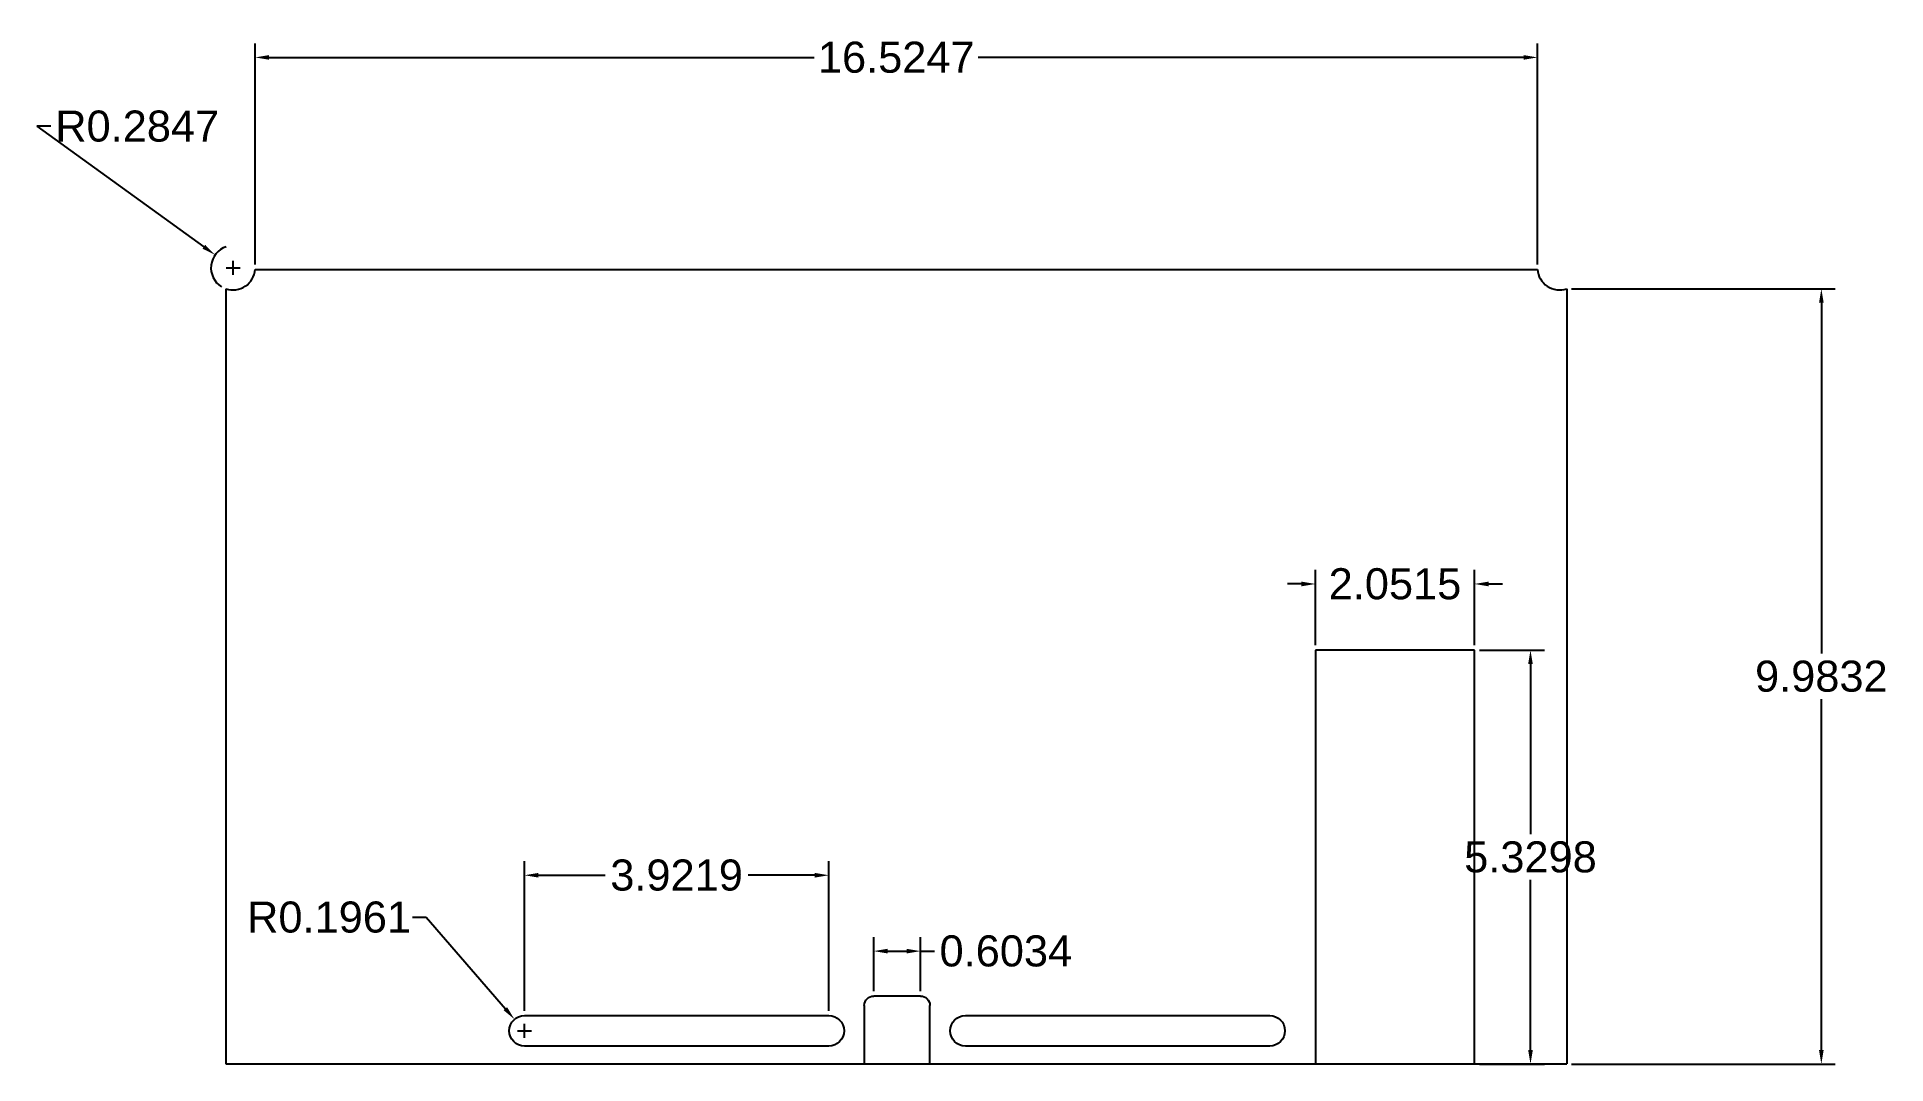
# Model space of a CAD drawing. Header units: inches. Extents: x 23.2 to 47, y 8.4 to 21.6.
import ezdxf

# ---------------------------------------------------------------- set-up
doc = ezdxf.new("R2010")
doc.units = ezdxf.units.IN
doc.header["$MEASUREMENT"] = 0
doc.layers.add('Baza 2D', color=1, linetype='Continuous')
doc.layers.add('Cotare', color=3, linetype='Continuous')
doc.styles.get("Standard").update_dxf_attribs({"font": 'arial.ttf'})
doc.dimstyles.get("Standard").update_dxf_attribs({"dimtxt": 0.4, "dimasz": 0.18, "dimexe": 0.18, "dimexo": 0.0625, "dimgap": 0.09, "dimtad": 0, "dimtih": 1, "dimtoh": 1, "dimdec": 4, "dimzin": 0, "dimdsep": 46, "dimtxsty": 'Standard', "dimcen": 0.09, "dimadec": 0, "dimazin": 0, "dimtfac": 1, "dimtdec": 4, "dimtofl": 0, "dimtmove": 0, "dimatfit": 3, "dimfxl": 1, "dimtolj": 1, "dimtzin": 0, "dimarcsym": 0})

# ---------------------------------------------------------------- blocks, each defined once
blk = doc.blocks.new('*D10')
at = {"layer": 'Cotare', "color": 0, "lineweight": -2, "transparency": 16777216}
for p, q in [((26.014, 18.672), (26.014, 21.519)), ((42.539, 18.672), (42.539, 21.519)), ((26.194, 21.339), (33.219, 21.339)), ((42.359, 21.339), (35.333, 21.339))]:
    blk.add_line(p, q, dxfattribs=at)
at = {"layer": 'Cotare', "color": 0, "transparency": 16777216}
for points in [[(26.194, 21.369), (26.194, 21.309), (26.014, 21.339)], [(42.359, 21.369), (42.359, 21.309), (42.539, 21.339)]]:
    blk.add_solid(points, dxfattribs=at)
at = {"layer": 'Defpoints', "color": 0, "transparency": 16777216}
for p in [(42.539, 21.339), (26.014, 18.609), (42.539, 18.609)]:
    blk.add_point(p, dxfattribs=at)
at = {"layer": 'Cotare', "color": 0, "transparency": 16777216, "insert": (34.276, 21.339), "char_height": 0.4, "attachment_point": 5}
blk.add_mtext('\\A1;16.5247', dxfattribs=at)
blk = doc.blocks.new('*D11')
at = {"layer": 'Cotare', "color": 0, "lineweight": -2, "transparency": 16777216}
for p, q in [((42.977, 18.359), (46.376, 18.359)), ((46.196, 18.179), (46.196, 13.662)), ((46.196, 8.556), (46.196, 13.074)), ((42.977, 8.376), (46.376, 8.376))]:
    blk.add_line(p, q, dxfattribs=at)
at = {"layer": 'Cotare', "color": 0, "transparency": 16777216}
for points in [[(46.166, 18.179), (46.226, 18.179), (46.196, 18.359)], [(46.166, 8.556), (46.226, 8.556), (46.196, 8.376)]]:
    blk.add_solid(points, dxfattribs=at)
at = {"layer": 'Defpoints', "color": 0, "transparency": 16777216}
for p in [(42.915, 18.359), (46.196, 18.359), (42.915, 8.376)]:
    blk.add_point(p, dxfattribs=at)
at = {"layer": 'Cotare', "color": 0, "transparency": 16777216, "insert": (46.196, 13.368), "char_height": 0.4, "attachment_point": 5}
blk.add_mtext('\\A1;9.9832', dxfattribs=at)
blk = doc.blocks.new('*D12')
at = {"layer": 'Cotare', "color": 0, "lineweight": -2, "transparency": 16777216}
for p, q in [((28.04, 10.266), (28.22, 10.266)), ((28.22, 10.266), (29.239, 9.088)), ((29.485, 8.714), (29.485, 8.894)), ((29.395, 8.804), (29.575, 8.804))]:
    blk.add_line(p, q, dxfattribs=at)
at = {"layer": 'Cotare', "color": 0, "transparency": 16777216}
blk.add_solid([(29.261, 9.108), (29.216, 9.069), (29.356, 8.952)], dxfattribs=at)
at = {"layer": 'Defpoints', "color": 0, "transparency": 16777216}
for p in [(29.356, 8.952), (29.485, 8.804)]:
    blk.add_point(p, dxfattribs=at)
at = {"layer": 'Cotare', "color": 0, "transparency": 16777216, "insert": (26.967, 10.266), "char_height": 0.4, "attachment_point": 5}
blk.add_mtext('\\A1;R0.1961', dxfattribs=at)
blk = doc.blocks.new('*D13')
at = {"layer": 'Cotare', "color": 0, "lineweight": -2, "transparency": 16777216}
for p, q in [((29.485, 9.062), (29.485, 10.987)), ((33.406, 9.062), (33.406, 10.987)), ((29.665, 10.807), (30.525, 10.807)), ((33.226, 10.807), (32.366, 10.807))]:
    blk.add_line(p, q, dxfattribs=at)
at = {"layer": 'Cotare', "color": 0, "transparency": 16777216}
for points in [[(29.665, 10.837), (29.665, 10.777), (29.485, 10.807)], [(33.226, 10.837), (33.226, 10.777), (33.406, 10.807)]]:
    blk.add_solid(points, dxfattribs=at)
at = {"layer": 'Defpoints', "color": 0, "transparency": 16777216}
for p in [(33.406, 10.807), (29.485, 9), (33.406, 9)]:
    blk.add_point(p, dxfattribs=at)
at = {"layer": 'Cotare', "color": 0, "transparency": 16777216, "insert": (31.445, 10.807), "char_height": 0.4, "attachment_point": 5}
blk.add_mtext('\\A1;3.9219', dxfattribs=at)
blk = doc.blocks.new('*D14')
at = {"layer": 'Cotare', "color": 0, "lineweight": -2, "transparency": 16777216}
for p, q in [((39.497, 14.558), (39.317, 14.558)), ((39.677, 13.769), (39.677, 14.738)), ((41.728, 13.769), (41.728, 14.738)), ((41.908, 14.558), (42.088, 14.558))]:
    blk.add_line(p, q, dxfattribs=at)
at = {"layer": 'Cotare', "color": 0, "transparency": 16777216}
for points in [[(39.497, 14.588), (39.497, 14.528), (39.677, 14.558)], [(41.908, 14.588), (41.908, 14.528), (41.728, 14.558)]]:
    blk.add_solid(points, dxfattribs=at)
at = {"layer": 'Defpoints', "color": 0, "transparency": 16777216}
for p in [(41.728, 14.558), (39.677, 13.706), (41.728, 13.706)]:
    blk.add_point(p, dxfattribs=at)
at = {"layer": 'Cotare', "color": 0, "transparency": 16777216, "insert": (40.702, 14.558), "char_height": 0.4, "attachment_point": 5}
blk.add_mtext('\\A1;2.0515', dxfattribs=at)
blk = doc.blocks.new('*D15')
at = {"layer": 'Cotare', "color": 0, "lineweight": -2, "transparency": 16777216}
for p, q in [((41.79, 13.706), (42.628, 13.706)), ((42.448, 13.526), (42.448, 11.336)), ((42.448, 8.556), (42.448, 10.747)), ((41.79, 8.376), (42.628, 8.376))]:
    blk.add_line(p, q, dxfattribs=at)
at = {"layer": 'Cotare', "color": 0, "transparency": 16777216}
for points in [[(42.418, 13.526), (42.478, 13.526), (42.448, 13.706)], [(42.418, 8.556), (42.478, 8.556), (42.448, 8.376)]]:
    blk.add_solid(points, dxfattribs=at)
at = {"layer": 'Defpoints', "color": 0, "transparency": 16777216}
for p in [(41.728, 13.706), (42.448, 13.706), (41.728, 8.376)]:
    blk.add_point(p, dxfattribs=at)
at = {"layer": 'Cotare', "color": 0, "transparency": 16777216, "insert": (42.448, 11.041), "char_height": 0.4, "attachment_point": 5}
blk.add_mtext('\\A1;5.3298', dxfattribs=at)
blk = doc.blocks.new('*D16')
at = {"layer": 'Cotare', "color": 0, "lineweight": -2, "transparency": 16777216}
for p, q in [((23.383, 20.452), (23.203, 20.452)), ((23.203, 20.452), (25.353, 18.901)), ((25.64, 18.629), (25.82, 18.629)), ((25.73, 18.539), (25.73, 18.719))]:
    blk.add_line(p, q, dxfattribs=at)
blk.add_arc((25.73, 18.629), 0.285, 107.9584, 238.5771, dxfattribs=at)
at = {"layer": 'Cotare', "color": 0, "transparency": 16777216}
blk.add_solid([(25.371, 18.925), (25.336, 18.876), (25.499, 18.795)], dxfattribs=at)
at = {"layer": 'Defpoints', "color": 0, "transparency": 16777216}
for p in [(25.499, 18.795), (25.73, 18.629)]:
    blk.add_point(p, dxfattribs=at)
at = {"layer": 'Cotare', "color": 0, "transparency": 16777216, "insert": (24.495, 20.452), "char_height": 0.4, "attachment_point": 5}
blk.add_mtext('\\A1;R0.2847', dxfattribs=at)
blk = doc.blocks.new('*D17')
at = {"layer": 'Cotare', "color": 0, "lineweight": -2, "transparency": 16777216}
for p, q in [((33.985, 9.314), (33.985, 10.01)), ((34.588, 9.314), (34.588, 10.01)), ((34.165, 9.83), (34.408, 9.83)), ((34.588, 9.83), (34.768, 9.83))]:
    blk.add_line(p, q, dxfattribs=at)
at = {"layer": 'Cotare', "color": 0, "transparency": 16777216}
for points in [[(34.165, 9.86), (34.165, 9.8), (33.985, 9.83)], [(34.408, 9.86), (34.408, 9.8), (34.588, 9.83)]]:
    blk.add_solid(points, dxfattribs=at)
at = {"layer": 'Defpoints', "color": 0, "transparency": 16777216}
for p in [(34.588, 9.83), (33.985, 9.251), (34.588, 9.251)]:
    blk.add_point(p, dxfattribs=at)
at = {"layer": 'Cotare', "color": 0, "transparency": 16777216, "insert": (35.688, 9.83), "char_height": 0.4, "attachment_point": 5}
blk.add_mtext('\\A1;0.6034', dxfattribs=at)

msp = doc.modelspace()

# ---------------------------------------------------------------- linework, layer by layer
at = {"layer": 'Baza 2D'}
for p, q in [((26.01394, 18.60947), (42.53868, 18.60947)), ((25.638, 18.35947), (25.638, 8.37632)), ((42.91462, 18.35947), (42.91462, 8.37632)), ((25.638, 8.37632), (42.91462, 8.37632))]:
    msp.add_line(p, q, dxfattribs=at)
at = {"layer": 'Baza 2D', "extrusion": (-4.44089e-16, 6.12323e-17, -1)}
for p, q in [((41.72798, 13.70613), (39.67651, 13.70613)), ((39.67651, 13.70613), (39.67651, 8.37632)), ((41.72798, 8.37632), (41.72798, 13.70613)), ((33.86401, 9.13054), (33.86401, 8.37632)), ((34.58805, 9.25122), (33.98468, 9.25122)), ((34.70873, 8.37632), (34.70873, 9.13054)), ((29.48451, 8.99981), (33.40645, 8.99981)), ((35.16629, 8.99981), (39.08822, 8.99981)), ((33.40645, 8.60762), (29.48451, 8.60762)), ((39.08822, 8.60762), (35.16629, 8.60762))]:
    msp.add_line(p, q, dxfattribs=at)
at = {"layer": 'Baza 2D'}
for centre, start, end in [((25.72994, 18.62888), 251.156972, 356.09129), ((42.82268, 18.62888), 183.908762, 288.842976)]:
    msp.add_arc(centre, 0.28466, start, end, dxfattribs=at)
at = {"layer": 'Baza 2D', "extrusion": (-4.44089e-16, 6.12323e-17, -1)}
for centre, radius, start, end in [((-33.98468, 9.13054), 0.12067, 0, 90), ((-34.58805, 9.13054), 0.12067, 90, 180), ((-29.48451, 8.80371), 0.1961, 270, 90), ((-33.40645, 8.80371), 0.1961, 90, 270), ((-35.16629, 8.80371), 0.1961, 270, 90), ((-39.08822, 8.80371), 0.1961, 90, 270)]:
    msp.add_arc(centre, radius, start, end, dxfattribs=at)

# ---------------------------------------------------------------- dimensions: what is measured, and where the dimension line sits
at = {"layer": 'Cotare'}
for base, p1, p2, picture, middle in [((42.53868, 21.33926), (26.01394, 18.60947), (42.53868, 18.60947), '*D10', (34.27631, 21.33926)), ((41.72798, 14.55796), (39.67651, 13.70613), (41.72798, 13.70613), '*D14', (40.70225, 14.55796)), ((33.40645, 10.8066), (29.48451, 8.99981), (33.40645, 8.99981), '*D13', (31.44548, 10.8066)), ((34.58805, 9.83015), (33.98468, 9.25122), (34.58805, 9.25122), '*D17', (35.68752, 9.83015))]:
    dim = msp.add_linear_dim(base=base, p1=p1, p2=p2, dimstyle='Standard', dxfattribs=at)
    dim.commit()
    dim.dimension.update_dxf_attribs({"geometry": picture, "text_midpoint": middle})
for center, mpoint, picture, middle in [((25.72994, 18.62888), (25.4991, 18.79544), '*D16', (24.49502, 20.45191)), ((29.48451, 8.80371), (29.35625, 8.95204), '*D12', (26.96734, 10.26553))]:
    dim = msp.add_radius_dim(center=center, mpoint=mpoint, dimstyle='Standard', dxfattribs=at)
    dim.commit()
    dim.dimension.update_dxf_attribs({"geometry": picture, "text_midpoint": middle, "dimtype": 164})
for base, p1, p2, picture, middle in [((46.1963236, 18.3594741), (42.9146186, 8.3763236), (42.9146186, 18.3594741), '*D11', (46.1963236, 13.3678989)), ((42.44803, 13.70613), (41.72798, 8.37632), (41.72798, 13.70613), '*D15', (42.44803, 11.04123))]:
    dim = msp.add_linear_dim(base=base, p1=p1, p2=p2, angle=270, dimstyle='Standard', dxfattribs=at)
    dim.commit()
    dim.dimension.update_dxf_attribs({"geometry": picture, "text_midpoint": middle})

doc.saveas('drawing.dxf')
